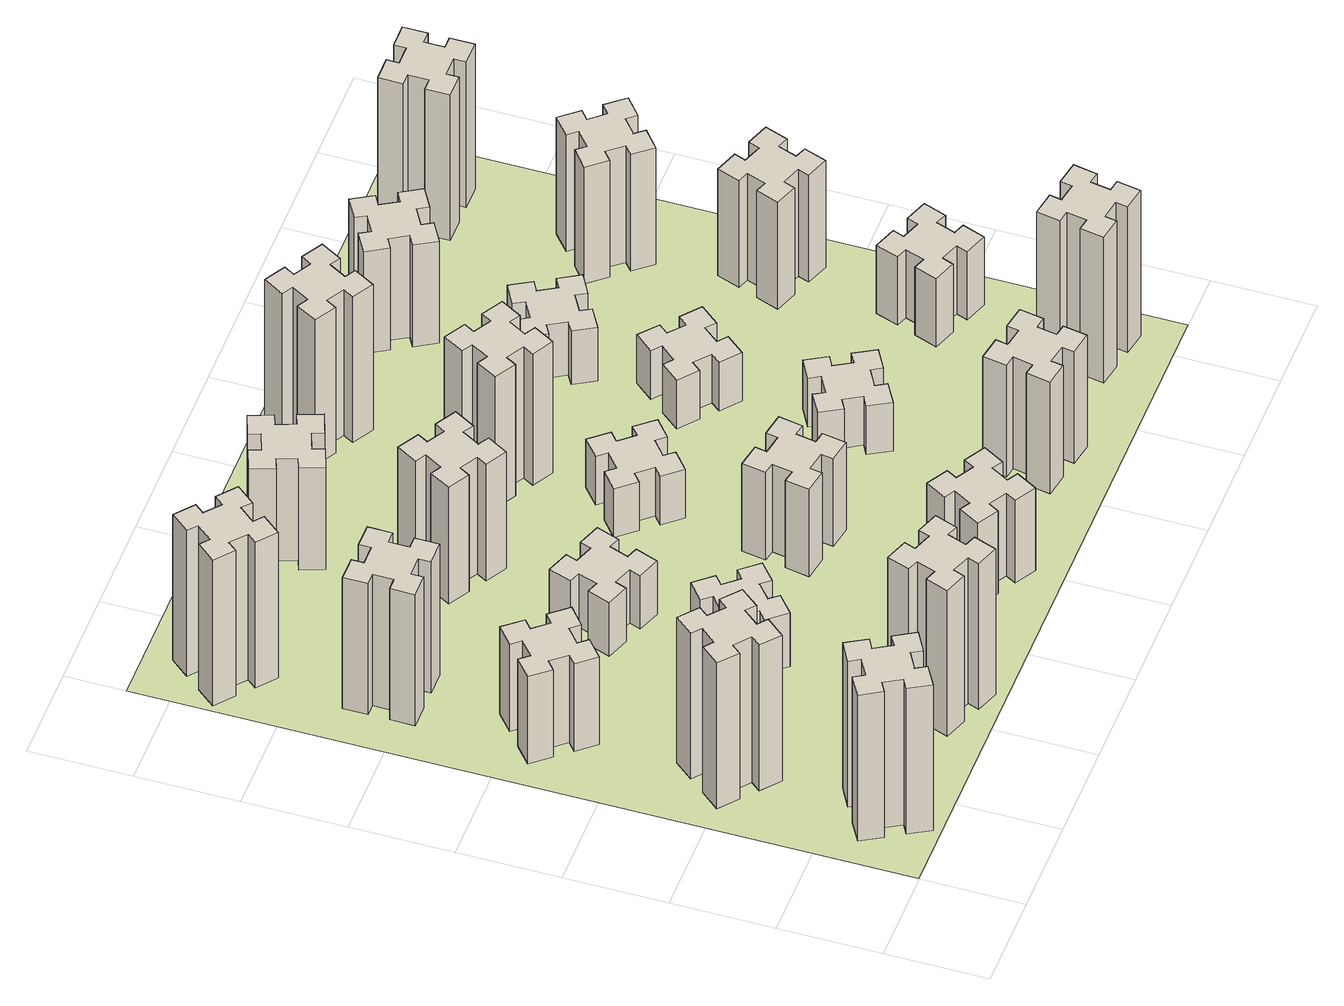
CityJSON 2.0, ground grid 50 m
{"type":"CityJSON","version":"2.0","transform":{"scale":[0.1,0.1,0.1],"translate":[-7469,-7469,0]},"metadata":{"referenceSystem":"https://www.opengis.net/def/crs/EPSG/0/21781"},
"CityObjects":{
"building1":{"type":"Building","attributes":{"class":"1000","function":"1000","usage":"1000","yearOfConstruction":2016,"roofType":"1000","measuredHeight":90,"storeysAboveGround":30,"storeysBelowGround":0},"geometry":[{"type":"Solid","lod":"1","boundaries":[[[[0,1,2,3,4,5,6,7,8,9,10,11,12,13,14,15,16,17,18,19]],[[17,16,20,21]],[[16,15,22,20]],[[15,14,23,22]],[[14,13,24,23]],[[13,12,25,24]],[[12,11,26,25]],[[11,10,27,26]],[[10,9,28,27]],[[9,8,29,28]],[[8,7,30,29]],[[7,6,31,30]],[[6,5,32,31]],[[5,4,33,32]],[[4,3,34,33]],[[3,2,35,34]],[[2,1,36,35]],[[1,0,37,36]],[[0,19,38,37]],[[19,18,39,38]],[[18,17,21,39]],[[24,25,26,27,28,29,30,31,32,33,34,35,36,37,38,39,21,20,22,23]]]]}]},
"building2":{"type":"Building","attributes":{"class":"1000","function":"1000","usage":"1000","yearOfConstruction":2016,"roofType":"1000","measuredHeight":90,"storeysAboveGround":30,"storeysBelowGround":0},"geometry":[{"type":"Solid","lod":"1","boundaries":[[[[40,41,42,43,44,45,46,47,48,49,50,51,52,53,54,55,56,57,58,59]],[[57,56,60,61]],[[56,55,62,60]],[[55,54,63,62]],[[54,53,64,63]],[[53,52,65,64]],[[52,51,66,65]],[[51,50,67,66]],[[50,49,68,67]],[[49,48,69,68]],[[48,47,70,69]],[[47,46,71,70]],[[46,45,72,71]],[[45,44,73,72]],[[44,43,74,73]],[[43,42,75,74]],[[42,41,76,75]],[[41,40,77,76]],[[40,59,78,77]],[[59,58,79,78]],[[58,57,61,79]],[[64,65,66,67,68,69,70,71,72,73,74,75,76,77,78,79,61,60,62,63]]]]}]},
"building3":{"type":"Building","attributes":{"class":"1000","function":"1000","usage":"1000","yearOfConstruction":2016,"roofType":"1000","measuredHeight":54,"storeysAboveGround":30,"storeysBelowGround":0},"geometry":[{"type":"Solid","lod":"1","boundaries":[[[[80,81,82,83,84,85,86,87,88,89,90,91,92,93,94,95,96,97,98,99]],[[97,96,100,101]],[[96,95,102,100]],[[95,94,103,102]],[[94,93,104,103]],[[93,92,105,104]],[[92,91,106,105]],[[91,90,107,106]],[[90,89,108,107]],[[89,88,109,108]],[[88,87,110,109]],[[87,86,111,110]],[[86,85,112,111]],[[85,84,113,112]],[[84,83,114,113]],[[83,82,115,114]],[[82,81,116,115]],[[81,80,117,116]],[[80,99,118,117]],[[99,98,119,118]],[[98,97,101,119]],[[104,105,106,107,108,109,110,111,112,113,114,115,116,117,118,119,101,100,102,103]]]]}]},
"building4":{"type":"Building","attributes":{"class":"1000","function":"1000","usage":"1000","yearOfConstruction":2016,"roofType":"1000","measuredHeight":81,"storeysAboveGround":30,"storeysBelowGround":0},"geometry":[{"type":"Solid","lod":"1","boundaries":[[[[120,121,122,123,124,125,126,127,128,129,130,131,132,133,134,135,136,137,138,139]],[[137,136,140,141]],[[136,135,142,140]],[[135,134,143,142]],[[134,133,144,143]],[[133,132,145,144]],[[132,131,146,145]],[[131,130,147,146]],[[130,129,148,147]],[[129,128,149,148]],[[128,127,150,149]],[[127,126,151,150]],[[126,125,152,151]],[[125,124,153,152]],[[124,123,154,153]],[[123,122,155,154]],[[122,121,156,155]],[[121,120,157,156]],[[120,139,158,157]],[[139,138,159,158]],[[138,137,141,159]],[[144,145,146,147,148,149,150,151,152,153,154,155,156,157,158,159,141,140,142,143]]]]}]},
"building5":{"type":"Building","attributes":{"class":"1000","function":"1000","usage":"1000","yearOfConstruction":2016,"roofType":"1000","measuredHeight":90,"storeysAboveGround":30,"storeysBelowGround":0},"geometry":[{"type":"Solid","lod":"1","boundaries":[[[[160,161,162,163,164,165,166,167,168,169,170,171,172,173,174,175,176,177,178,179]],[[177,176,180,181]],[[176,175,182,180]],[[175,174,183,182]],[[174,173,184,183]],[[173,172,185,184]],[[172,171,186,185]],[[171,170,187,186]],[[170,169,188,187]],[[169,168,189,188]],[[168,167,190,189]],[[167,166,191,190]],[[166,165,192,191]],[[165,164,193,192]],[[164,163,194,193]],[[163,162,195,194]],[[162,161,196,195]],[[161,160,197,196]],[[160,179,198,197]],[[179,178,199,198]],[[178,177,181,199]],[[184,185,186,187,188,189,190,191,192,193,194,195,196,197,198,199,181,180,182,183]]]]}]},
"building6":{"type":"Building","attributes":{"class":"1000","function":"1000","usage":"1000","yearOfConstruction":2016,"roofType":"1000","measuredHeight":90,"storeysAboveGround":30,"storeysBelowGround":0},"geometry":[{"type":"Solid","lod":"1","boundaries":[[[[200,201,202,203,204,205,206,207,208,209,210,211,212,213,214,215,216,217,218,219]],[[217,216,220,221]],[[216,215,222,220]],[[215,214,223,222]],[[214,213,224,223]],[[213,212,225,224]],[[212,211,226,225]],[[211,210,227,226]],[[210,209,228,227]],[[209,208,229,228]],[[208,207,230,229]],[[207,206,231,230]],[[206,205,232,231]],[[205,204,233,232]],[[204,203,234,233]],[[203,202,235,234]],[[202,201,236,235]],[[201,200,237,236]],[[200,219,238,237]],[[219,218,239,238]],[[218,217,221,239]],[[224,225,226,227,228,229,230,231,232,233,234,235,236,237,238,239,221,220,222,223]]]]}]},
"building7":{"type":"Building","attributes":{"class":"1000","function":"1000","usage":"1000","yearOfConstruction":2016,"roofType":"1000","measuredHeight":33,"storeysAboveGround":30,"storeysBelowGround":0},"geometry":[{"type":"Solid","lod":"1","boundaries":[[[[240,241,242,243,244,245,246,247,248,249,250,251,252,253,254,255,256,257,258,259]],[[257,256,260,261]],[[256,255,262,260]],[[255,254,263,262]],[[254,253,264,263]],[[253,252,265,264]],[[252,251,266,265]],[[251,250,267,266]],[[250,249,268,267]],[[249,248,269,268]],[[248,247,270,269]],[[247,246,271,270]],[[246,245,272,271]],[[245,244,273,272]],[[244,243,274,273]],[[243,242,275,274]],[[242,241,276,275]],[[241,240,277,276]],[[240,259,278,277]],[[259,258,279,278]],[[258,257,261,279]],[[264,265,266,267,268,269,270,271,272,273,274,275,276,277,278,279,261,260,262,263]]]]}]},
"building8":{"type":"Building","attributes":{"class":"1000","function":"1000","usage":"1000","yearOfConstruction":2016,"roofType":"1000","measuredHeight":33,"storeysAboveGround":30,"storeysBelowGround":0},"geometry":[{"type":"Solid","lod":"1","boundaries":[[[[280,281,282,283,284,285,286,287,288,289,290,291,292,293,294,295,296,297,298,299]],[[297,296,300,301]],[[296,295,302,300]],[[295,294,303,302]],[[294,293,304,303]],[[293,292,305,304]],[[292,291,306,305]],[[291,290,307,306]],[[290,289,308,307]],[[289,288,309,308]],[[288,287,310,309]],[[287,286,311,310]],[[286,285,312,311]],[[285,284,313,312]],[[284,283,314,313]],[[283,282,315,314]],[[282,281,316,315]],[[281,280,317,316]],[[280,299,318,317]],[[299,298,319,318]],[[298,297,301,319]],[[304,305,306,307,308,309,310,311,312,313,314,315,316,317,318,319,301,300,302,303]]]]}]},
"building9":{"type":"Building","attributes":{"class":"1000","function":"1000","usage":"1000","yearOfConstruction":2016,"roofType":"1000","measuredHeight":72,"storeysAboveGround":30,"storeysBelowGround":0},"geometry":[{"type":"Solid","lod":"1","boundaries":[[[[320,321,322,323,324,325,326,327,328,329,330,331,332,333,334,335,336,337,338,339]],[[337,336,340,341]],[[336,335,342,340]],[[335,334,343,342]],[[334,333,344,343]],[[333,332,345,344]],[[332,331,346,345]],[[331,330,347,346]],[[330,329,348,347]],[[329,328,349,348]],[[328,327,350,349]],[[327,326,351,350]],[[326,325,352,351]],[[325,324,353,352]],[[324,323,354,353]],[[323,322,355,354]],[[322,321,356,355]],[[321,320,357,356]],[[320,339,358,357]],[[339,338,359,358]],[[338,337,341,359]],[[344,345,346,347,348,349,350,351,352,353,354,355,356,357,358,359,341,340,342,343]]]]}]},
"building10":{"type":"Building","attributes":{"class":"1000","function":"1000","usage":"1000","yearOfConstruction":2016,"roofType":"1000","measuredHeight":51,"storeysAboveGround":30,"storeysBelowGround":0},"geometry":[{"type":"Solid","lod":"1","boundaries":[[[[360,361,362,363,364,365,366,367,368,369,370,371,372,373,374,375,376,377,378,379]],[[377,376,380,381]],[[376,375,382,380]],[[375,374,383,382]],[[374,373,384,383]],[[373,372,385,384]],[[372,371,386,385]],[[371,370,387,386]],[[370,369,388,387]],[[369,368,389,388]],[[368,367,390,389]],[[367,366,391,390]],[[366,365,392,391]],[[365,364,393,392]],[[364,363,394,393]],[[363,362,395,394]],[[362,361,396,395]],[[361,360,397,396]],[[360,379,398,397]],[[379,378,399,398]],[[378,377,381,399]],[[384,385,386,387,388,389,390,391,392,393,394,395,396,397,398,399,381,380,382,383]]]]}]},
"building11":{"type":"Building","attributes":{"class":"1000","function":"1000","usage":"1000","yearOfConstruction":2016,"roofType":"1000","measuredHeight":63,"storeysAboveGround":30,"storeysBelowGround":0},"geometry":[{"type":"Solid","lod":"1","boundaries":[[[[400,401,402,403,404,405,406,407,408,409,410,411,412,413,414,415,416,417,418,419]],[[417,416,420,421]],[[416,415,422,420]],[[415,414,423,422]],[[414,413,424,423]],[[413,412,425,424]],[[412,411,426,425]],[[411,410,427,426]],[[410,409,428,427]],[[409,408,429,428]],[[408,407,430,429]],[[407,406,431,430]],[[406,405,432,431]],[[405,404,433,432]],[[404,403,434,433]],[[403,402,435,434]],[[402,401,436,435]],[[401,400,437,436]],[[400,419,438,437]],[[419,418,439,438]],[[418,417,421,439]],[[424,425,426,427,428,429,430,431,432,433,434,435,436,437,438,439,421,420,422,423]]]]}]},
"building12":{"type":"Building","attributes":{"class":"1000","function":"1000","usage":"1000","yearOfConstruction":2016,"roofType":"1000","measuredHeight":54,"storeysAboveGround":30,"storeysBelowGround":0},"geometry":[{"type":"Solid","lod":"1","boundaries":[[[[440,441,442,443,444,445,446,447,448,449,450,451,452,453,454,455,456,457,458,459]],[[457,456,460,461]],[[456,455,462,460]],[[455,454,463,462]],[[454,453,464,463]],[[453,452,465,464]],[[452,451,466,465]],[[451,450,467,466]],[[450,449,468,467]],[[449,448,469,468]],[[448,447,470,469]],[[447,446,471,470]],[[446,445,472,471]],[[445,444,473,472]],[[444,443,474,473]],[[443,442,475,474]],[[442,441,476,475]],[[441,440,477,476]],[[440,459,478,477]],[[459,458,479,478]],[[458,457,461,479]],[[464,465,466,467,468,469,470,471,472,473,474,475,476,477,478,479,461,460,462,463]]]]}]},
"building13":{"type":"Building","attributes":{"class":"1000","function":"1000","usage":"1000","yearOfConstruction":2016,"roofType":"1000","measuredHeight":30,"storeysAboveGround":30,"storeysBelowGround":0},"geometry":[{"type":"Solid","lod":"1","boundaries":[[[[480,481,482,483,484,485,486,487,488,489,490,491,492,493,494,495,496,497,498,499]],[[497,496,500,501]],[[496,495,502,500]],[[495,494,503,502]],[[494,493,504,503]],[[493,492,505,504]],[[492,491,506,505]],[[491,490,507,506]],[[490,489,508,507]],[[489,488,509,508]],[[488,487,510,509]],[[487,486,511,510]],[[486,485,512,511]],[[485,484,513,512]],[[484,483,514,513]],[[483,482,515,514]],[[482,481,516,515]],[[481,480,517,516]],[[480,499,518,517]],[[499,498,519,518]],[[498,497,501,519]],[[504,505,506,507,508,509,510,511,512,513,514,515,516,517,518,519,501,500,502,503]]]]}]},
"building14":{"type":"Building","attributes":{"class":"1000","function":"1000","usage":"1000","yearOfConstruction":2016,"roofType":"1000","measuredHeight":81,"storeysAboveGround":30,"storeysBelowGround":0},"geometry":[{"type":"Solid","lod":"1","boundaries":[[[[520,521,522,523,524,525,526,527,528,529,530,531,532,533,534,535,536,537,538,539]],[[537,536,540,541]],[[536,535,542,540]],[[535,534,543,542]],[[534,533,544,543]],[[533,532,545,544]],[[532,531,546,545]],[[531,530,547,546]],[[530,529,548,547]],[[529,528,549,548]],[[528,527,550,549]],[[527,526,551,550]],[[526,525,552,551]],[[525,524,553,552]],[[524,523,554,553]],[[523,522,555,554]],[[522,521,556,555]],[[521,520,557,556]],[[520,539,558,557]],[[539,538,559,558]],[[538,537,541,559]],[[544,545,546,547,548,549,550,551,552,553,554,555,556,557,558,559,541,540,542,543]]]]}]},
"building15":{"type":"Building","attributes":{"class":"1000","function":"1000","usage":"1000","yearOfConstruction":2016,"roofType":"1000","measuredHeight":69,"storeysAboveGround":30,"storeysBelowGround":0},"geometry":[{"type":"Solid","lod":"1","boundaries":[[[[560,561,562,563,564,565,566,567,568,569,570,571,572,573,574,575,576,577,578,579]],[[577,576,580,581]],[[576,575,582,580]],[[575,574,583,582]],[[574,573,584,583]],[[573,572,585,584]],[[572,571,586,585]],[[571,570,587,586]],[[570,569,588,587]],[[569,568,589,588]],[[568,567,590,589]],[[567,566,591,590]],[[566,565,592,591]],[[565,564,593,592]],[[564,563,594,593]],[[563,562,595,594]],[[562,561,596,595]],[[561,560,597,596]],[[560,579,598,597]],[[579,578,599,598]],[[578,577,581,599]],[[584,585,586,587,588,589,590,591,592,593,594,595,596,597,598,599,581,580,582,583]]]]}]},
"building16":{"type":"Building","attributes":{"class":"1000","function":"1000","usage":"1000","yearOfConstruction":2016,"roofType":"1000","measuredHeight":90,"storeysAboveGround":30,"storeysBelowGround":0},"geometry":[{"type":"Solid","lod":"1","boundaries":[[[[600,601,602,603,604,605,606,607,608,609,610,611,612,613,614,615,616,617,618,619]],[[617,616,620,621]],[[616,615,622,620]],[[615,614,623,622]],[[614,613,624,623]],[[613,612,625,624]],[[612,611,626,625]],[[611,610,627,626]],[[610,609,628,627]],[[609,608,629,628]],[[608,607,630,629]],[[607,606,631,630]],[[606,605,632,631]],[[605,604,633,632]],[[604,603,634,633]],[[603,602,635,634]],[[602,601,636,635]],[[601,600,637,636]],[[600,619,638,637]],[[619,618,639,638]],[[618,617,621,639]],[[624,625,626,627,628,629,630,631,632,633,634,635,636,637,638,639,621,620,622,623]]]]}]},
"building17":{"type":"Building","attributes":{"class":"1000","function":"1000","usage":"1000","yearOfConstruction":2016,"roofType":"1000","measuredHeight":30,"storeysAboveGround":30,"storeysBelowGround":0},"geometry":[{"type":"Solid","lod":"1","boundaries":[[[[640,641,642,643,644,645,646,647,648,649,650,651,652,653,654,655,656,657,658,659]],[[657,656,660,661]],[[656,655,662,660]],[[655,654,663,662]],[[654,653,664,663]],[[653,652,665,664]],[[652,651,666,665]],[[651,650,667,666]],[[650,649,668,667]],[[649,648,669,668]],[[648,647,670,669]],[[647,646,671,670]],[[646,645,672,671]],[[645,644,673,672]],[[644,643,674,673]],[[643,642,675,674]],[[642,641,676,675]],[[641,640,677,676]],[[640,659,678,677]],[[659,658,679,678]],[[658,657,661,679]],[[664,665,666,667,668,669,670,671,672,673,674,675,676,677,678,679,661,660,662,663]]]]}]},
"building18":{"type":"Building","attributes":{"class":"1000","function":"1000","usage":"1000","yearOfConstruction":2016,"roofType":"1000","measuredHeight":30,"storeysAboveGround":30,"storeysBelowGround":0},"geometry":[{"type":"Solid","lod":"1","boundaries":[[[[680,681,682,683,684,685,686,687,688,689,690,691,692,693,694,695,696,697,698,699]],[[697,696,700,701]],[[696,695,702,700]],[[695,694,703,702]],[[694,693,704,703]],[[693,692,705,704]],[[692,691,706,705]],[[691,690,707,706]],[[690,689,708,707]],[[689,688,709,708]],[[688,687,710,709]],[[687,686,711,710]],[[686,685,712,711]],[[685,684,713,712]],[[684,683,714,713]],[[683,682,715,714]],[[682,681,716,715]],[[681,680,717,716]],[[680,699,718,717]],[[699,698,719,718]],[[698,697,701,719]],[[704,705,706,707,708,709,710,711,712,713,714,715,716,717,718,719,701,700,702,703]]]]}]},
"building19":{"type":"Building","attributes":{"class":"1000","function":"1000","usage":"1000","yearOfConstruction":2016,"roofType":"1000","measuredHeight":33,"storeysAboveGround":30,"storeysBelowGround":0},"geometry":[{"type":"Solid","lod":"1","boundaries":[[[[720,721,722,723,724,725,726,727,728,729,730,731,732,733,734,735,736,737,738,739]],[[737,736,740,741]],[[736,735,742,740]],[[735,734,743,742]],[[734,733,744,743]],[[733,732,745,744]],[[732,731,746,745]],[[731,730,747,746]],[[730,729,748,747]],[[729,728,749,748]],[[728,727,750,749]],[[727,726,751,750]],[[726,725,752,751]],[[725,724,753,752]],[[724,723,754,753]],[[723,722,755,754]],[[722,721,756,755]],[[721,720,757,756]],[[720,739,758,757]],[[739,738,759,758]],[[738,737,741,759]],[[744,745,746,747,748,749,750,751,752,753,754,755,756,757,758,759,741,740,742,743]]]]}]},
"building20":{"type":"Building","attributes":{"class":"1000","function":"1000","usage":"1000","yearOfConstruction":2016,"roofType":"1000","measuredHeight":90,"storeysAboveGround":30,"storeysBelowGround":0},"geometry":[{"type":"Solid","lod":"1","boundaries":[[[[760,761,762,763,764,765,766,767,768,769,770,771,772,773,774,775,776,777,778,779]],[[777,776,780,781]],[[776,775,782,780]],[[775,774,783,782]],[[774,773,784,783]],[[773,772,785,784]],[[772,771,786,785]],[[771,770,787,786]],[[770,769,788,787]],[[769,768,789,788]],[[768,767,790,789]],[[767,766,791,790]],[[766,765,792,791]],[[765,764,793,792]],[[764,763,794,793]],[[763,762,795,794]],[[762,761,796,795]],[[761,760,797,796]],[[760,779,798,797]],[[779,778,799,798]],[[778,777,781,799]],[[784,785,786,787,788,789,790,791,792,793,794,795,796,797,798,799,781,780,782,783]]]]}]},
"building21":{"type":"Building","attributes":{"class":"1000","function":"1000","usage":"1000","yearOfConstruction":2016,"roofType":"1000","measuredHeight":63,"storeysAboveGround":30,"storeysBelowGround":0},"geometry":[{"type":"Solid","lod":"1","boundaries":[[[[800,801,802,803,804,805,806,807,808,809,810,811,812,813,814,815,816,817,818,819]],[[817,816,820,821]],[[816,815,822,820]],[[815,814,823,822]],[[814,813,824,823]],[[813,812,825,824]],[[812,811,826,825]],[[811,810,827,826]],[[810,809,828,827]],[[809,808,829,828]],[[808,807,830,829]],[[807,806,831,830]],[[806,805,832,831]],[[805,804,833,832]],[[804,803,834,833]],[[803,802,835,834]],[[802,801,836,835]],[[801,800,837,836]],[[800,819,838,837]],[[819,818,839,838]],[[818,817,821,839]],[[824,825,826,827,828,829,830,831,832,833,834,835,836,837,838,839,821,820,822,823]]]]}]},
"building22":{"type":"Building","attributes":{"class":"1000","function":"1000","usage":"1000","yearOfConstruction":2016,"roofType":"1000","measuredHeight":42,"storeysAboveGround":30,"storeysBelowGround":0},"geometry":[{"type":"Solid","lod":"1","boundaries":[[[[840,841,842,843,844,845,846,847,848,849,850,851,852,853,854,855,856,857,858,859]],[[857,856,860,861]],[[856,855,862,860]],[[855,854,863,862]],[[854,853,864,863]],[[853,852,865,864]],[[852,851,866,865]],[[851,850,867,866]],[[850,849,868,867]],[[849,848,869,868]],[[848,847,870,869]],[[847,846,871,870]],[[846,845,872,871]],[[845,844,873,872]],[[844,843,874,873]],[[843,842,875,874]],[[842,841,876,875]],[[841,840,877,876]],[[840,859,878,877]],[[859,858,879,878]],[[858,857,861,879]],[[864,865,866,867,868,869,870,871,872,873,874,875,876,877,878,879,861,860,862,863]]]]}]},
"building23":{"type":"Building","attributes":{"class":"1000","function":"1000","usage":"1000","yearOfConstruction":2016,"roofType":"1000","measuredHeight":66,"storeysAboveGround":30,"storeysBelowGround":0},"geometry":[{"type":"Solid","lod":"1","boundaries":[[[[880,881,882,883,884,885,886,887,888,889,890,891,892,893,894,895,896,897,898,899]],[[897,896,900,901]],[[896,895,902,900]],[[895,894,903,902]],[[894,893,904,903]],[[893,892,905,904]],[[892,891,906,905]],[[891,890,907,906]],[[890,889,908,907]],[[889,888,909,908]],[[888,887,910,909]],[[887,886,911,910]],[[886,885,912,911]],[[885,884,913,912]],[[884,883,914,913]],[[883,882,915,914]],[[882,881,916,915]],[[881,880,917,916]],[[880,899,918,917]],[[899,898,919,918]],[[898,897,901,919]],[[904,905,906,907,908,909,910,911,912,913,914,915,916,917,918,919,901,900,902,903]]]]}]},
"building24":{"type":"Building","attributes":{"class":"1000","function":"1000","usage":"1000","yearOfConstruction":2016,"roofType":"1000","measuredHeight":72,"storeysAboveGround":30,"storeysBelowGround":0},"geometry":[{"type":"Solid","lod":"1","boundaries":[[[[920,921,922,923,924,925,926,927,928,929,930,931,932,933,934,935,936,937,938,939]],[[937,936,940,941]],[[936,935,942,940]],[[935,934,943,942]],[[934,933,944,943]],[[933,932,945,944]],[[932,931,946,945]],[[931,930,947,946]],[[930,929,948,947]],[[929,928,949,948]],[[928,927,950,949]],[[927,926,951,950]],[[926,925,952,951]],[[925,924,953,952]],[[924,923,954,953]],[[923,922,955,954]],[[922,921,956,955]],[[921,920,957,956]],[[920,939,958,957]],[[939,938,959,958]],[[938,937,941,959]],[[944,945,946,947,948,949,950,951,952,953,954,955,956,957,958,959,941,940,942,943]]]]}]},
"building25":{"type":"Building","attributes":{"class":"1000","function":"1000","usage":"1000","yearOfConstruction":2016,"roofType":"1000","measuredHeight":90,"storeysAboveGround":30,"storeysBelowGround":0},"geometry":[{"type":"Solid","lod":"1","boundaries":[[[[960,961,962,963,964,965,966,967,968,969,970,971,972,973,974,975,976,977,978,979]],[[977,976,980,981]],[[976,975,982,980]],[[975,974,983,982]],[[974,973,984,983]],[[973,972,985,984]],[[972,971,986,985]],[[971,970,987,986]],[[970,969,988,987]],[[969,968,989,988]],[[968,967,990,989]],[[967,966,991,990]],[[966,965,992,991]],[[965,964,993,992]],[[964,963,994,993]],[[963,962,995,994]],[[962,961,996,995]],[[961,960,997,996]],[[960,979,998,997]],[[979,978,999,998]],[[978,977,981,999]],[[984,985,986,987,988,989,990,991,992,993,994,995,996,997,998,999,981,980,982,983]]]]}]},
"landuse1":{"type":"LandUse","attributes":{"name":"plot1","function":"1010"},"geometry":[{"type":"MultiSurface","lod":"1","boundaries":[[[1000,1001,1002,1003]]]}]}
},
"vertices":[
[496,287,0],[446,374,0],[498,404,0],[438,508,0],[334,448,0],[364,396,0],[277,346,0],[247,398,0],[143,338,0],[203,234,0],[255,264,0],[305,177,0],[253,147,0],[313,43,0],[417,103,0],[387,155,0],[474,205,0],[504,153,0],[608,213,0],[548,317,0],[474,205,900],[504,153,900],[387,155,900],[417,103,900],[313,43,900],[253,147,900],[305,177,900],[255,264,900],[203,234,900],[143,338,900],[247,398,900],[277,346,900],[364,396,900],[334,448,900],[438,508,900],[498,404,900],[446,374,900],[496,287,900],[548,317,900],[608,213,900],
[484,1067,0],[408,1132,0],[446,1178,0],[354,1255,0],[277,1163,0],[323,1124,0],[259,1048,0],[213,1086,0],[136,994,0],[228,917,0],[266,963,0],[343,899,0],[304,853,0],[396,776,0],[473,868,0],[427,906,0],[492,983,0],[538,944,0],[615,1036,0],[523,1113,0],[492,983,900],[538,944,900],[427,906,900],[473,868,900],[396,776,900],[304,853,900],[343,899,900],[266,963,900],[228,917,900],[136,994,900],[213,1086,900],[259,1048,900],[323,1124,900],[277,1163,900],[354,1255,900],[446,1178,900],[408,1132,900],[484,1067,900],[523,1113,900],[615,1036,900],
[492,1888,0],[427,1964,0],[473,2003,0],[396,2095,0],[304,2018,0],[343,1972,0],[266,1907,0],[228,1953,0],[136,1876,0],[213,1784,0],[259,1823,0],[323,1746,0],[277,1708,0],[354,1616,0],[446,1693,0],[408,1739,0],[484,1803,0],[523,1757,0],[615,1834,0],[538,1926,0],[484,1803,540],[523,1757,540],[408,1739,540],[446,1693,540],[354,1616,540],[277,1708,540],[323,1746,540],[259,1823,540],[213,1784,540],[136,1876,540],[228,1953,540],[266,1907,540],[343,1972,540],[304,2018,540],[396,2095,540],[473,2003,540],[427,1964,540],[492,1888,540],[538,1926,540],[615,1834,540],
[485,2545,0],[485,2645,0],[545,2645,0],[545,2765,0],[425,2765,0],[425,2705,0],[325,2705,0],[325,2765,0],[205,2765,0],[205,2645,0],[265,2645,0],[265,2545,0],[205,2545,0],[205,2425,0],[325,2425,0],[325,2485,0],[425,2485,0],[425,2425,0],[545,2425,0],[545,2545,0],[425,2485,810],[425,2425,810],[325,2485,810],[325,2425,810],[205,2425,810],[205,2545,810],[265,2545,810],[265,2645,810],[205,2645,810],[205,2765,810],[325,2765,810],[325,2705,810],[425,2705,810],[425,2765,810],[545,2765,810],[545,2645,810],[485,2645,810],[485,2545,810],[545,2545,810],[545,2425,810],
[1029,360,0],[995,266,0],[939,287,0],[897,174,0],[1010,133,0],[1031,189,0],[1125,155,0],[1104,99,0],[1217,57,0],[1258,170,0],[1202,191,0],[1236,285,0],[1292,264,0],[1333,377,0],[1220,418,0],[1200,362,0],[1106,396,0],[1127,452,0],[1014,493,0],[973,380,0],[1106,396,900],[1127,452,900],[1200,362,900],[1220,418,900],[1333,377,900],[1292,264,900],[1236,285,900],[1202,191,900],[1258,170,900],[1217,57,900],[1104,99,900],[1125,155,900],[1031,189,900],[1010,133,900],[897,174,900],[939,287,900],[995,266,900],[1029,360,900],[973,380,900],[1014,493,900],
[384,3387,0],[308,3452,0],[346,3498,0],[254,3575,0],[177,3483,0],[223,3444,0],[159,3368,0],[113,3406,0],[36,3314,0],[128,3237,0],[166,3283,0],[243,3219,0],[204,3173,0],[296,3096,0],[373,3188,0],[327,3226,0],[392,3303,0],[438,3264,0],[515,3356,0],[423,3433,0],[392,3303,900],[438,3264,900],[327,3226,900],[373,3188,900],[296,3096,900],[204,3173,900],[243,3219,900],[166,3283,900],[128,3237,900],[36,3314,900],[113,3406,900],[159,3368,900],[223,3444,900],[177,3483,900],[254,3575,900],[346,3498,900],[308,3452,900],[384,3387,900],[423,3433,900],[515,3356,900],
[1083,1332,0],[1006,1267,0],[968,1313,0],[876,1236,0],[953,1144,0],[999,1183,0],[1063,1106,0],[1017,1068,0],[1094,976,0],[1186,1053,0],[1148,1099,0],[1224,1163,0],[1263,1117,0],[1355,1194,0],[1278,1286,0],[1232,1248,0],[1167,1324,0],[1213,1363,0],[1136,1455,0],[1044,1378,0],[1167,1324,330],[1213,1363,330],[1232,1248,330],[1278,1286,330],[1355,1194,330],[1263,1117,330],[1224,1163,330],[1148,1099,330],[1186,1053,330],[1094,976,330],[1017,1068,330],[1063,1106,330],[999,1183,330],[953,1144,330],[876,1236,330],[968,1313,330],[1006,1267,330],[1083,1332,330],[1044,1378,330],[1136,1455,330],
[1029,1940,0],[995,1846,0],[939,1867,0],[897,1754,0],[1010,1713,0],[1031,1769,0],[1125,1735,0],[1104,1679,0],[1217,1637,0],[1258,1750,0],[1202,1771,0],[1236,1865,0],[1292,1844,0],[1333,1957,0],[1220,1998,0],[1200,1942,0],[1106,1976,0],[1127,2032,0],[1014,2073,0],[973,1960,0],[1106,1976,330],[1127,2032,330],[1200,1942,330],[1220,1998,330],[1333,1957,330],[1292,1844,330],[1236,1865,330],[1202,1771,330],[1258,1750,330],[1217,1637,330],[1104,1679,330],[1125,1735,330],[1031,1769,330],[1010,1713,330],[897,1754,330],[939,1867,330],[995,1846,330],[1029,1940,330],[973,1960,330],[1014,2073,330],
[1314,2666,0],[1227,2716,0],[1257,2768,0],[1153,2828,0],[1093,2724,0],[1145,2694,0],[1095,2607,0],[1043,2637,0],[983,2533,0],[1087,2473,0],[1117,2525,0],[1204,2475,0],[1174,2423,0],[1278,2363,0],[1338,2467,0],[1286,2497,0],[1336,2584,0],[1388,2554,0],[1448,2658,0],[1344,2718,0],[1336,2584,720],[1388,2554,720],[1286,2497,720],[1338,2467,720],[1278,2363,720],[1174,2423,720],[1204,2475,720],[1117,2525,720],[1087,2473,720],[983,2533,720],[1043,2637,720],[1095,2607,720],[1145,2694,720],[1093,2724,720],[1153,2828,720],[1257,2768,720],[1227,2716,720],[1314,2666,720],[1344,2718,720],[1448,2658,720],
[2026,277,0],[2076,364,0],[2128,334,0],[2188,438,0],[2084,498,0],[2054,446,0],[1967,496,0],[1997,548,0],[1893,608,0],[1833,504,0],[1885,474,0],[1835,387,0],[1783,417,0],[1723,313,0],[1827,253,0],[1857,305,0],[1944,255,0],[1914,203,0],[2018,143,0],[2078,247,0],[1944,255,510],[1914,203,510],[1857,305,510],[1827,253,510],[1723,313,510],[1783,417,510],[1835,387,510],[1885,474,510],[1833,504,510],[1893,608,510],[1997,548,510],[1967,496,510],[2054,446,510],[2084,498,510],[2188,438,510],[2128,334,510],[2076,364,510],[2026,277,510],[2078,247,510],[2018,143,510],
[1125,3456,0],[1031,3422,0],[1010,3478,0],[897,3437,0],[939,3324,0],[995,3345,0],[1029,3251,0],[973,3230,0],[1014,3117,0],[1127,3159,0],[1106,3215,0],[1200,3249,0],[1220,3193,0],[1333,3234,0],[1292,3347,0],[1236,3326,0],[1202,3420,0],[1258,3440,0],[1217,3553,0],[1104,3512,0],[1202,3420,630],[1258,3440,630],[1236,3326,630],[1292,3347,630],[1333,3234,630],[1220,3193,630],[1200,3249,630],[1106,3215,630],[1127,3159,630],[1014,3117,630],[973,3230,630],[1029,3251,630],[995,3345,630],[939,3324,630],[897,3437,630],[1010,3478,630],[1031,3422,630],[1125,3456,630],[1104,3512,630],[1217,3553,630],
[1955,1147,0],[1972,1245,0],[2031,1235,0],[2052,1353,0],[1934,1374,0],[1924,1315,0],[1825,1332,0],[1836,1391,0],[1717,1412,0],[1697,1294,0],[1756,1284,0],[1738,1185,0],[1679,1196,0],[1658,1077,0],[1777,1057,0],[1787,1116,0],[1885,1098,0],[1875,1039,0],[1993,1018,0],[2014,1137,0],[1885,1098,540],[1875,1039,540],[1787,1116,540],[1777,1057,540],[1658,1077,540],[1679,1196,540],[1738,1185,540],[1756,1284,540],[1697,1294,540],[1717,1412,540],[1836,1391,540],[1825,1332,540],[1924,1315,540],[1934,1374,540],[2052,1353,540],[2031,1235,540],[1972,1245,540],[1955,1147,540],[2014,1137,540],[1993,1018,540],
[1972,1988,0],[1907,2064,0],[1953,2103,0],[1876,2195,0],[1784,2118,0],[1823,2072,0],[1746,2007,0],[1708,2053,0],[1616,1976,0],[1693,1884,0],[1739,1923,0],[1803,1846,0],[1757,1808,0],[1834,1716,0],[1926,1793,0],[1888,1839,0],[1964,1903,0],[2003,1857,0],[2095,1934,0],[2018,2026,0],[1964,1903,300],[2003,1857,300],[1888,1839,300],[1926,1793,300],[1834,1716,300],[1757,1808,300],[1803,1846,300],[1739,1923,300],[1693,1884,300],[1616,1976,300],[1708,2053,300],[1746,2007,300],[1823,2072,300],[1784,2118,300],[1876,2195,300],[1953,2103,300],[1907,2064,300],[1972,1988,300],[2018,2026,300],[2095,1934,300],
[1926,2497,0],[1976,2584,0],[2028,2554,0],[2088,2658,0],[1984,2718,0],[1954,2666,0],[1867,2716,0],[1897,2768,0],[1793,2828,0],[1733,2724,0],[1785,2694,0],[1735,2607,0],[1683,2637,0],[1623,2533,0],[1727,2473,0],[1757,2525,0],[1844,2475,0],[1814,2423,0],[1918,2363,0],[1978,2467,0],[1844,2475,810],[1814,2423,810],[1757,2525,810],[1727,2473,810],[1623,2533,810],[1683,2637,810],[1735,2607,810],[1785,2694,810],[1733,2724,810],[1793,2828,810],[1897,2768,810],[1867,2716,810],[1954,2666,810],[1984,2718,810],[2088,2658,810],[2028,2554,810],[1976,2584,810],[1926,2497,810],[1978,2467,810],[1918,2363,810],
[2596,444,0],[2578,345,0],[2519,356,0],[2498,237,0],[2617,217,0],[2627,276,0],[2725,258,0],[2715,199,0],[2833,178,0],[2854,297,0],[2795,307,0],[2812,405,0],[2871,395,0],[2892,513,0],[2774,534,0],[2764,475,0],[2665,492,0],[2676,551,0],[2557,572,0],[2537,454,0],[2665,492,690],[2676,551,690],[2764,475,690],[2774,534,690],[2892,513,690],[2871,395,690],[2812,405,690],[2795,307,690],[2854,297,690],[2833,178,690],[2715,199,690],[2725,258,690],[2627,276,690],[2617,217,690],[2498,237,690],[2519,356,690],[2578,345,690],[2596,444,690],[2537,454,690],[2557,572,690],
[1757,3365,0],[1844,3315,0],[1814,3263,0],[1918,3203,0],[1978,3307,0],[1926,3337,0],[1976,3424,0],[2028,3394,0],[2088,3498,0],[1984,3558,0],[1954,3506,0],[1867,3556,0],[1897,3608,0],[1793,3668,0],[1733,3564,0],[1785,3534,0],[1735,3447,0],[1683,3477,0],[1623,3373,0],[1727,3313,0],[1735,3447,900],[1683,3477,900],[1785,3534,900],[1733,3564,900],[1793,3668,900],[1897,3608,900],[1867,3556,900],[1954,3506,900],[1984,3558,900],[2088,3498,900],[2028,3394,900],[1976,3424,900],[1926,3337,900],[1978,3307,900],[1918,3203,900],[1814,3263,900],[1844,3315,900],[1757,3365,900],[1727,3313,900],[1623,3373,900],
[2475,1204,0],[2525,1117,0],[2473,1087,0],[2533,983,0],[2637,1043,0],[2607,1095,0],[2694,1145,0],[2724,1093,0],[2828,1153,0],[2768,1257,0],[2716,1227,0],[2666,1314,0],[2718,1344,0],[2658,1448,0],[2554,1388,0],[2584,1336,0],[2497,1286,0],[2467,1338,0],[2363,1278,0],[2423,1174,0],[2497,1286,300],[2467,1338,300],[2584,1336,300],[2554,1388,300],[2658,1448,300],[2718,1344,300],[2666,1314,300],[2716,1227,300],[2768,1257,300],[2828,1153,300],[2724,1093,300],[2694,1145,300],[2607,1095,300],[2637,1043,300],[2533,983,300],[2473,1087,300],[2525,1117,300],[2475,1204,300],[2423,1174,300],[2363,1278,300],
[2704,2007,0],[2628,2072,0],[2666,2118,0],[2574,2195,0],[2497,2103,0],[2543,2064,0],[2479,1988,0],[2433,2026,0],[2356,1934,0],[2448,1857,0],[2486,1903,0],[2563,1839,0],[2524,1793,0],[2616,1716,0],[2693,1808,0],[2647,1846,0],[2712,1923,0],[2758,1884,0],[2835,1976,0],[2743,2053,0],[2712,1923,300],[2758,1884,300],[2647,1846,300],[2693,1808,300],[2616,1716,300],[2524,1793,300],[2563,1839,300],[2486,1903,300],[2448,1857,300],[2356,1934,300],[2433,2026,300],[2479,1988,300],[2543,2064,300],[2497,2103,300],[2574,2195,300],[2666,2118,300],[2628,2072,300],[2704,2007,300],[2743,2053,300],[2835,1976,300],
[2607,2475,0],[2694,2525,0],[2724,2473,0],[2828,2533,0],[2768,2637,0],[2716,2607,0],[2666,2694,0],[2718,2724,0],[2658,2828,0],[2554,2768,0],[2584,2716,0],[2497,2666,0],[2467,2718,0],[2363,2658,0],[2423,2554,0],[2475,2584,0],[2525,2497,0],[2473,2467,0],[2533,2363,0],[2637,2423,0],[2525,2497,330],[2473,2467,330],[2475,2584,330],[2423,2554,330],[2363,2658,330],[2467,2718,330],[2497,2666,330],[2584,2716,330],[2554,2768,330],[2658,2828,330],[2718,2724,330],[2666,2694,330],[2716,2607,330],[2768,2637,330],[2828,2533,330],[2724,2473,330],[2694,2525,330],[2607,2475,330],[2637,2423,330],[2533,2363,330],
[3504,475,0],[3405,492,0],[3416,551,0],[3297,572,0],[3277,454,0],[3336,444,0],[3318,345,0],[3259,356,0],[3238,237,0],[3357,217,0],[3367,276,0],[3465,258,0],[3455,199,0],[3573,178,0],[3594,297,0],[3535,307,0],[3552,405,0],[3611,395,0],[3632,513,0],[3514,534,0],[3552,405,900],[3611,395,900],[3535,307,900],[3594,297,900],[3573,178,900],[3455,199,900],[3465,258,900],[3367,276,900],[3357,217,900],[3238,237,900],[3259,356,900],[3318,345,900],[3336,444,900],[3277,454,900],[3297,572,900],[3416,551,900],[3405,492,900],[3504,475,900],[3514,534,900],[3632,513,900],
[2716,3347,0],[2666,3434,0],[2718,3464,0],[2658,3568,0],[2554,3508,0],[2584,3456,0],[2497,3406,0],[2467,3458,0],[2363,3398,0],[2423,3294,0],[2475,3324,0],[2525,3237,0],[2473,3207,0],[2533,3103,0],[2637,3163,0],[2607,3215,0],[2694,3265,0],[2724,3213,0],[2828,3273,0],[2768,3377,0],[2694,3265,630],[2724,3213,630],[2607,3215,630],[2637,3163,630],[2533,3103,630],[2473,3207,630],[2525,3237,630],[2475,3324,630],[2423,3294,630],[2363,3398,630],[2467,3458,630],[2497,3406,630],[2584,3456,630],[2554,3508,630],[2658,3568,630],[2718,3464,630],[2666,3434,630],[2716,3347,630],[2768,3377,630],[2828,3273,630],
[3351,1029,0],[3445,995,0],[3424,939,0],[3537,897,0],[3578,1010,0],[3522,1031,0],[3556,1125,0],[3612,1104,0],[3653,1217,0],[3540,1258,0],[3520,1202,0],[3426,1236,0],[3447,1292,0],[3334,1333,0],[3293,1220,0],[3349,1200,0],[3315,1106,0],[3259,1127,0],[3217,1014,0],[3330,973,0],[3315,1106,420],[3259,1127,420],[3349,1200,420],[3293,1220,420],[3334,1333,420],[3447,1292,420],[3426,1236,420],[3520,1202,420],[3540,1258,420],[3653,1217,420],[3612,1104,420],[3556,1125,420],[3522,1031,420],[3578,1010,420],[3537,897,420],[3424,939,420],[3445,995,420],[3351,1029,420],[3330,973,420],[3217,1014,420],
[3520,1942,0],[3426,1976,0],[3447,2032,0],[3334,2073,0],[3293,1960,0],[3349,1940,0],[3315,1846,0],[3259,1867,0],[3217,1754,0],[3330,1713,0],[3351,1769,0],[3445,1735,0],[3424,1679,0],[3537,1637,0],[3578,1750,0],[3522,1771,0],[3556,1865,0],[3612,1844,0],[3653,1957,0],[3540,1998,0],[3556,1865,660],[3612,1844,660],[3522,1771,660],[3578,1750,660],[3537,1637,660],[3424,1679,660],[3445,1735,660],[3351,1769,660],[3330,1713,660],[3217,1754,660],[3259,1867,660],[3315,1846,660],[3349,1940,660],[3293,1960,660],[3334,2073,660],[3447,2032,660],[3426,1976,660],[3520,1942,660],[3540,1998,660],[3653,1957,660],
[3219,2563,0],[3283,2486,0],[3237,2448,0],[3314,2356,0],[3406,2433,0],[3368,2479,0],[3444,2543,0],[3483,2497,0],[3575,2574,0],[3498,2666,0],[3452,2628,0],[3387,2704,0],[3433,2743,0],[3356,2835,0],[3264,2758,0],[3303,2712,0],[3226,2647,0],[3188,2693,0],[3096,2616,0],[3173,2524,0],[3226,2647,720],[3188,2693,720],[3303,2712,720],[3264,2758,720],[3356,2835,720],[3433,2743,720],[3387,2704,720],[3452,2628,720],[3498,2666,720],[3575,2574,720],[3483,2497,720],[3444,2543,720],[3368,2479,720],[3406,2433,720],[3314,2356,720],[3237,2448,720],[3283,2486,720],[3219,2563,720],[3173,2524,720],[3096,2616,720],
[3285,3325,0],[3385,3325,0],[3385,3265,0],[3505,3265,0],[3505,3385,0],[3445,3385,0],[3445,3485,0],[3505,3485,0],[3505,3605,0],[3385,3605,0],[3385,3545,0],[3285,3545,0],[3285,3605,0],[3165,3605,0],[3165,3485,0],[3225,3485,0],[3225,3385,0],[3165,3385,0],[3165,3265,0],[3285,3265,0],[3225,3385,900],[3165,3385,900],[3225,3485,900],[3165,3485,900],[3165,3605,900],[3285,3605,900],[3285,3545,900],[3385,3545,900],[3385,3605,900],[3505,3605,900],[3505,3485,900],[3445,3485,900],[3445,3385,900],[3505,3385,900],[3505,3265,900],[3385,3265,900],[3385,3325,900],[3285,3325,900],[3285,3265,900],[3165,3265,900],
[5,3705,0],[3705,3705,0],[3705,5,0],[5,5,0]
]}
